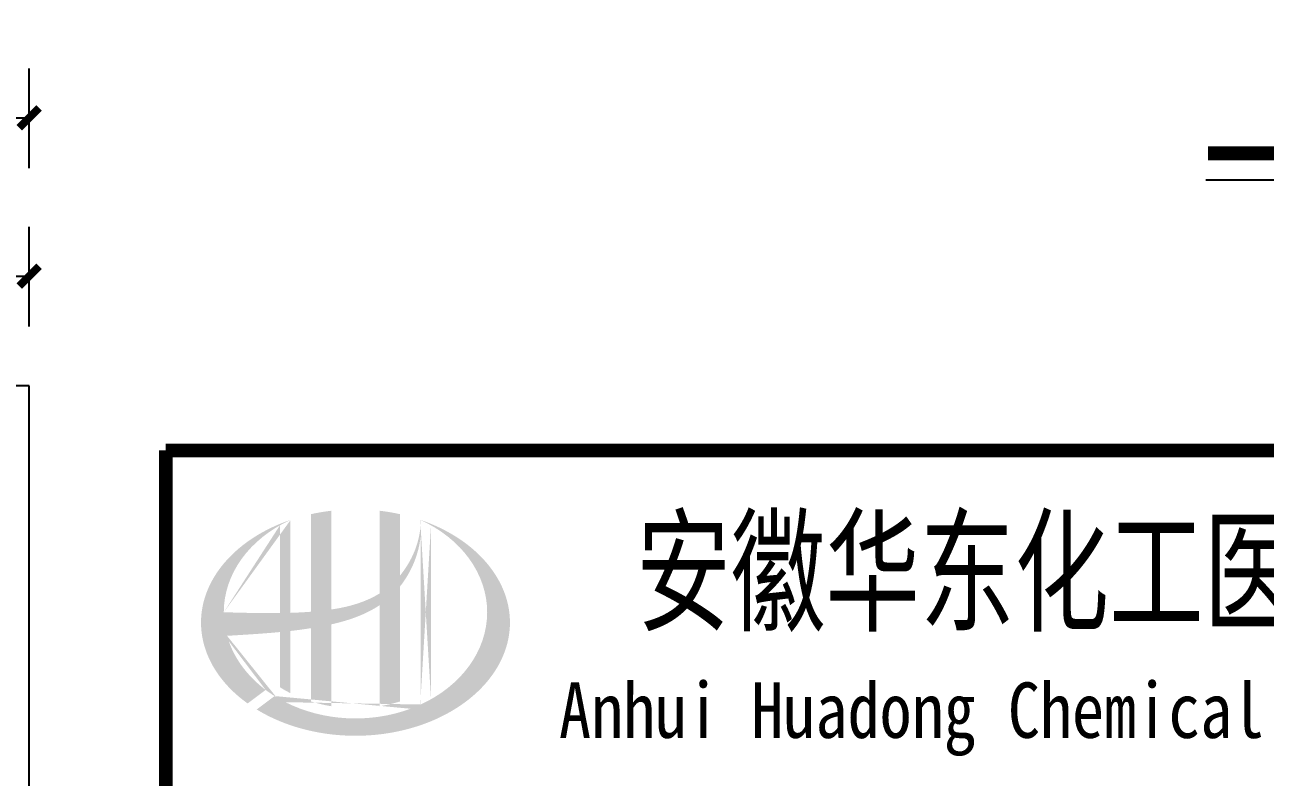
# Model space of a CAD drawing. Extents: x 5396719 to 5510122, y -514120 to -238224.
# Drawn here: x 5463772 to 5470035, y -508771 to -504969 of the extents above; entities that cross this region are included whole.
import ezdxf
from ezdxf.enums import TextEntityAlignment as Align

# ---------------------------------------------------------------- set-up
doc = ezdxf.new("R2010")
doc.units = 0
doc.header["$LTSCALE"] = 1000
doc.header["$MEASUREMENT"] = 0
doc.layers.get('0').update_dxf_attribs({"linetype": 'CONTINUOUS'})
doc.layers.get('Defpoints').update_dxf_attribs({"linetype": 'CONTINUOUS'})
for name, color, linetype in [('PUB_DIM', 3, 'CONTINUOUS'), ('WINDOW', 4, 'CONTINUOUS'), ('图名', 15, 'CONTINUOUS')]:
    doc.layers.add(name, color=color, linetype=linetype)
doc.styles.add('_TCH_DIM_T3', font='SIMPLEX', dxfattribs={"width": 0.705882, "bigfont": 'GBCBIG'})
doc.styles.add('宋体', font='', dxfattribs={"width": 0.7})
doc.styles.get('宋体').set_extended_font_data('SimSun')
doc.dimstyles.new('_TCH_ARCH&&100', dxfattribs={"dimtxt": 297.5, "dimasz": 100, "dimexe": 250, "dimexo": 300, "dimgap": 126.25, "dimtad": 1, "dimdec": 0, "dimzin": 0, "dimdsep": 46, "dimtxsty": '_TCH_DIM_T3', "dimblk": 'ARCHTICK', "dimcen": 0.09, "dimclrt": 7, "dimazin": 2, "dimtfac": 1, "dimtdec": 0, "dimtix": 1, "dimtmove": 2, "dimatfit": 3, "dimfxl": 0, "dimtolj": 1, "dimtzin": 0, "dimarcsym": 0})

# ---------------------------------------------------------------- blocks, each defined once
blk = doc.blocks.new('_ArchTick')
at = {"color": 0, "linetype": 'ByBlock', "const_width": 0.4}
blk.add_lwpolyline([(-0.5, -0.5), (0.5, 0.5)], dxfattribs=at)
blk = doc.blocks.new('*D57')
at = {"layer": 'Defpoints', "color": 0}
for p in [(5463793.9, -505439.5), (5456993.9, -505993.3), (5463793.9, -505993.3)]:
    blk.add_point(p, dxfattribs=at)
at = {"layer": 'PUB_DIM', "color": 0, "lineweight": -2}
for p, q in [((5456993.9, -505693.3), (5456993.9, -505189.5)), ((5463793.9, -505693.3), (5463793.9, -505189.5)), ((5456993.9, -505439.5), (5463793.9, -505439.5))]:
    blk.add_line(p, q, dxfattribs=at)
at = {"layer": 'PUB_DIM', "color": 0, "lineweight": -2, "xscale": 100, "yscale": 100, "zscale": 100, "rotation": 180}
blk.add_blockref('_ArchTick', (5456993.9, -505439.5), dxfattribs=at)
at = {"layer": 'PUB_DIM', "color": 0, "lineweight": -2, "xscale": 100, "yscale": 100, "zscale": 100}
blk.add_blockref('_ArchTick', (5463793.9, -505439.5), dxfattribs=at)
at = {"layer": 'PUB_DIM', "color": 7, "insert": (5460393.9, -505164.5), "char_height": 297.5, "attachment_point": 5, "style": '_TCH_DIM_T3'}
blk.add_mtext('\\A1;3400', dxfattribs=at)
blk = doc.blocks.new('*D61')
at = {"layer": 'Defpoints', "color": 0}
for p in [(5463793.9, -506239.5), (5461193.9, -506793.3), (5463793.9, -506793.3)]:
    blk.add_point(p, dxfattribs=at)
at = {"layer": 'PUB_DIM', "color": 0, "lineweight": -2}
for p, q in [((5461193.9, -506493.3), (5461193.9, -505989.5)), ((5463793.9, -506493.3), (5463793.9, -505989.5)), ((5461193.9, -506239.5), (5463793.9, -506239.5))]:
    blk.add_line(p, q, dxfattribs=at)
at = {"layer": 'PUB_DIM', "color": 0, "lineweight": -2, "xscale": 100, "yscale": 100, "zscale": 100, "rotation": 180}
blk.add_blockref('_ArchTick', (5461193.9, -506239.5), dxfattribs=at)
at = {"layer": 'PUB_DIM', "color": 0, "lineweight": -2, "xscale": 100, "yscale": 100, "zscale": 100}
blk.add_blockref('_ArchTick', (5463793.9, -506239.5), dxfattribs=at)
at = {"layer": 'PUB_DIM', "color": 7, "insert": (5462493.9, -505964.5), "char_height": 297.5, "attachment_point": 5, "style": '_TCH_DIM_T3'}
blk.add_mtext('\\A1;1300', dxfattribs=at)

msp = doc.modelspace()

# ---------------------------------------------------------------- hatches: boundary and pattern name
h = msp.add_hatch(color=256)
edge = h.paths.add_edge_path()
edge.add_spline(control_points=[(5465320.5, -507998.2), (5465326.6, -507996.8), (5465332.7, -507995.4), (5465381.8, -507983.5), (5465424.4, -507970.5), (5465499.4, -507939.4), (5465532.3, -507922.5), (5465563.2, -507901.9)], knot_values=[61.629012, 61.629012, 61.629012, 61.629012, 63.330431, 63.330431, 75.353634, 75.353634, 85.398649, 85.398649, 85.398649, 85.398649], degree=3, periodic=0)
edge.add_line((5465563.2, -507901.9), (5465563.2, -508412.1))
edge.add_spline(control_points=[(5465563.2, -508412.1), (5465580.3, -508409.3), (5465597.3, -508406), (5465632.1, -508397.9), (5465649.8, -508393.1), (5465667.2, -508387.7)], knot_values=[4.908456, 4.908456, 4.908456, 4.908456, 4.992821, 4.992821, 5.083034, 5.083034, 5.083034, 5.083034], degree=3, periodic=0)
edge.add_line((5465667.2, -508387.7), (5465667.2, -507806.2))
edge.add_spline(control_points=[(5465667.2, -507806.2), (5465675.8, -507795.3), (5465684, -507783.9), (5465710.1, -507744.3), (5465725.8, -507714.3), (5465755, -507641.5), (5465766.2, -507597.8), (5465770.9, -507552.4), (5465771.1, -507551.2), (5465771.2, -507549.9)], knot_values=[97.991744, 97.991744, 97.991744, 97.991744, 101.64219, 101.64219, 110.337975, 110.337975, 121.934322, 121.934322, 122.270691, 122.270691, 122.270691, 122.270691], degree=3, periodic=0)
edge.add_line((5465771.2, -507549.9), (5465771.2, -507479.5))
edge.add_spline(control_points=[(5465771.2, -507479.5), (5465771.1, -507487.1), (5465770.7, -507494.8), (5465770.2, -507502.5)], knot_values=[126.194075, 126.194075, 126.194075, 126.194075, 128.396762, 128.396762, 128.396762, 128.396762], degree=3, periodic=0)
edge.add_spline(control_points=[(5465770.2, -507502.5), (5465769.7, -507508.7), (5465769.1, -507514.9), (5465768.3, -507521.1)], knot_values=[124.417049, 124.417049, 124.417049, 124.417049, 126.194075, 126.194075, 126.194075, 126.194075], degree=3, periodic=0)
edge.add_spline(control_points=[(5465768.3, -507521.1), (5465767.2, -507530.2), (5465765.7, -507539.3), (5465763.9, -507548.4)], knot_values=[121.80529, 121.80529, 121.80529, 121.80529, 124.417049, 124.417049, 124.417049, 124.417049], degree=3, periodic=0)
edge.add_spline(control_points=[(5465763.9, -507548.4), (5465761.5, -507560.6), (5465758.6, -507572.7), (5465755.1, -507584.7)], knot_values=[118.31574, 118.31574, 118.31574, 118.31574, 121.80529, 121.80529, 121.80529, 121.80529], degree=3, periodic=0)
edge.add_spline(control_points=[(5465755.1, -507584.7), (5465751.6, -507596.9), (5465747.5, -507608.9), (5465743, -507620.7)], knot_values=[114.795988, 114.795988, 114.795988, 114.795988, 118.31574, 118.31574, 118.31574, 118.31574], degree=3, periodic=0)
edge.add_spline(control_points=[(5465743, -507620.7), (5465738.5, -507632.4), (5465733.5, -507644), (5465728.1, -507655.3)], knot_values=[111.329641, 111.329641, 111.329641, 111.329641, 114.795988, 114.795988, 114.795988, 114.795988], degree=3, periodic=0)
edge.add_spline(control_points=[(5465728.1, -507655.3), (5465722.6, -507666.9), (5465716.6, -507678.2), (5465710.1, -507689.3)], knot_values=[107.79529, 107.79529, 107.79529, 107.79529, 111.329641, 111.329641, 111.329641, 111.329641], degree=3, periodic=0)
edge.add_spline(control_points=[(5465710.1, -507689.3), (5465703.8, -507700.1), (5465697.1, -507710.7), (5465689.9, -507720.9)], knot_values=[104.343579, 104.343579, 104.343579, 104.343579, 107.79529, 107.79529, 107.79529, 107.79529], degree=3, periodic=0)
edge.add_spline(control_points=[(5465689.9, -507720.9), (5465682.7, -507731.3), (5465675.1, -507741.4), (5465667.2, -507751.1)], knot_values=[100.8507, 100.8507, 100.8507, 100.8507, 104.343579, 104.343579, 104.343579, 104.343579], degree=3, periodic=0)
edge.add_line((5465667.2, -507751.1), (5465667.2, -507441.8))
edge.add_spline(control_points=[(5465667.2, -507441.8), (5465633.1, -507434.2), (5465598.3, -507428.3), (5465563.2, -507424.3)], knot_values=[4.423999, 4.423999, 4.423999, 4.423999, 4.558741, 4.558741, 4.558741, 4.558741], degree=3, periodic=0)
edge.add_line((5465563.2, -507424.3), (5465563.2, -507842.4))
edge.add_spline(control_points=[(5465563.2, -507842.4), (5465491.2, -507886.9), (5465407, -507910.2), (5465320.5, -507923.2)], knot_values=[63.246215, 63.246215, 63.246215, 63.246215, 87.689124, 87.689124, 87.689124, 87.689124], degree=3, periodic=0)
edge.add_line((5465320.5, -507923.2), (5465320.5, -507424.3))
edge.add_spline(control_points=[(5465320.5, -507424.3), (5465285.3, -507428.3), (5465250.6, -507434.2), (5465216.5, -507441.8)], knot_values=[4.866038, 4.866038, 4.866038, 4.866038, 5.000777, 5.000777, 5.000777, 5.000777], degree=3, periodic=0)
edge.add_line((5465216.5, -507441.8), (5465216.5, -507934.6))
edge.add_spline(control_points=[(5465216.5, -507934.6), (5465214.8, -507934.7), (5465179.9, -507937.4), (5465145.3, -507939.1), (5465112.5, -507940.2)], knot_values=[43.657356, 43.657356, 43.657356, 43.657356, 44.134253, 53.497092, 53.497092, 53.497092, 53.497092], degree=3, periodic=0)
edge.add_line((5465112.5, -507940.2), (5465112.5, -507471))
edge.add_spline(control_points=[(5465112.5, -507471), (5465095.5, -507476.9), (5465078.7, -507483.2), (5465062.3, -507489.9)], knot_values=[5.14157, 5.14157, 5.14157, 5.14157, 5.212921, 5.212921, 5.212921, 5.212921], degree=3, periodic=0)
edge.add_spline(control_points=[(5465062.3, -507489.9), (5465055.4, -507492.7), (5465048.6, -507495.7), (5465016.3, -507509.8), (5464991.8, -507522.1), (5464968.3, -507535.3)], knot_values=[5.212921, 5.212921, 5.212921, 5.212921, 5.24296, 5.24296, 5.355623, 5.355623, 5.355623, 5.355623], degree=3, periodic=0)
edge.add_spline(control_points=[(5464968.3, -507535.3), (5464953.4, -507543.6), (5464939, -507552.4), (5464925, -507561.5)], knot_values=[5.355623, 5.355623, 5.355623, 5.355623, 5.426974, 5.426974, 5.426974, 5.426974], degree=3, periodic=0)
edge.add_spline(control_points=[(5464925, -507561.5), (5464917.6, -507566.3), (5464910.3, -507571.2), (5464896.8, -507580.7), (5464890.6, -507585.2), (5464884.4, -507589.8)], knot_values=[5.426974, 5.426974, 5.426974, 5.426974, 5.464765, 5.464765, 5.498325, 5.498325, 5.498325, 5.498325], degree=3, periodic=0)
edge.add_spline(control_points=[(5464884.4, -507589.8), (5464858.4, -507609.4), (5464834.3, -507630.3), (5464812.4, -507652.2)], knot_values=[5.498325, 5.498325, 5.498325, 5.498325, 5.641027, 5.641027, 5.641027, 5.641027], degree=3, periodic=0)
edge.add_spline(control_points=[(5464812.4, -507652.2), (5464805.4, -507659.2), (5464798.6, -507666.4), (5464778.2, -507688.9), (5464765.3, -507704.8), (5464753.5, -507721)], knot_values=[5.641027, 5.641027, 5.641027, 5.641027, 5.686569, 5.686569, 5.783729, 5.783729, 5.783729, 5.783729], degree=3, periodic=0)
edge.add_spline(control_points=[(5464753.5, -507721), (5464738.4, -507741.8), (5464725.1, -507763.1), (5464712, -507788.1), (5464710.4, -507791.3), (5464708.8, -507794.5)], knot_values=[5.783729, 5.783729, 5.783729, 5.783729, 5.908374, 5.908374, 5.92643, 5.92643, 5.92643, 5.92643], degree=3, periodic=0)
edge.add_spline(control_points=[(5464708.8, -507794.5), (5464696.3, -507819.6), (5464686.3, -507845.2), (5464678.8, -507871.2)], knot_values=[5.92643, 5.92643, 5.92643, 5.92643, 6.069132, 6.069132, 6.069132, 6.069132], degree=3, periodic=0)
edge.add_spline(control_points=[(5464678.8, -507871.2), (5464675.6, -507882.3), (5464672.8, -507893.4), (5464667.4, -507919.6), (5464665.2, -507934.6), (5464663.7, -507949.7)], knot_values=[6.069132, 6.069132, 6.069132, 6.069132, 6.130179, 6.130179, 6.211834, 6.211834, 6.211834, 6.211834], degree=3, periodic=0)
edge.add_spline(control_points=[(5464663.7, -507949.7), (5464662.5, -507962.9), (5464661.8, -507976.1), (5464661.8, -507989.3)], knot_values=[6.211834, 6.211834, 6.211834, 6.211834, 6.283185, 6.283185, 6.283185, 6.283185], degree=3, periodic=0)
edge.add_spline(control_points=[(5464661.8, -507989.3), (5464661.8, -507998.6), (5464662.2, -508007.9), (5464662.8, -508017.2)], knot_values=[6.283185, 6.283185, 6.283185, 6.283185, 6.333655, 6.333655, 6.333655, 6.333655], degree=3, periodic=0)
edge.add_spline(control_points=[(5464662.8, -508017.2), (5464664, -508035.9), (5464666.6, -508054.5), (5464670.3, -508073)], knot_values=[6.333655, 6.333655, 6.333655, 6.333655, 6.434594, 6.434594, 6.434594, 6.434594], degree=3, periodic=0)
edge.add_spline(control_points=[(5464670.3, -508073), (5464670.6, -508074.2), (5464670.8, -508075.5), (5464674.8, -508093.9), (5464679.5, -508111.1), (5464685.4, -508128.1)], knot_values=[6.434594, 6.434594, 6.434594, 6.434594, 6.441278, 6.441278, 6.535532, 6.535532, 6.535532, 6.535532], degree=3, periodic=0)
edge.add_spline(control_points=[(5464685.4, -508128.1), (5464691.6, -508146.4), (5464699.1, -508164.4), (5464707.9, -508182.2)], knot_values=[6.535532, 6.535532, 6.535532, 6.535532, 6.636471, 6.636471, 6.636471, 6.636471], degree=3, periodic=0)
edge.add_spline(control_points=[(5464707.9, -508182.2), (5464710.1, -508186.7), (5464712.4, -508191.1), (5464721.7, -508208.8), (5464729.4, -508221.8), (5464737.8, -508234.7)], knot_values=[6.636471, 6.636471, 6.636471, 6.636471, 6.661894, 6.661894, 6.73741, 6.73741, 6.73741, 6.73741], degree=3, periodic=0)
edge.add_spline(control_points=[(5464737.8, -508234.7), (5464749, -508251.8), (5464761.3, -508268.6), (5464774.9, -508285)], knot_values=[6.73741, 6.73741, 6.73741, 6.73741, 6.838349, 6.838349, 6.838349, 6.838349], degree=3, periodic=0)
edge.add_spline(control_points=[(5464774.9, -508285), (5464780.8, -508292.2), (5464786.9, -508299.2), (5464801.5, -508315.2), (5464810, -508324), (5464818.9, -508332.7)], knot_values=[6.838349, 6.838349, 6.838349, 6.838349, 6.88251, 6.88251, 6.939288, 6.939288, 6.939288, 6.939288], degree=3, periodic=0)
edge.add_spline(control_points=[(5464818.9, -508332.7), (5464834.7, -508348), (5464851.5, -508362.9), (5464869.4, -508377.1)], knot_values=[6.939288, 6.939288, 6.939288, 6.939288, 7.040227, 7.040227, 7.040227, 7.040227], degree=3, periodic=0)
edge.add_spline(control_points=[(5464869.4, -508377.1), (5464878.4, -508384.2), (5464887.6, -508391.1), (5464897, -508397.9)], knot_values=[7.040227, 7.040227, 7.040227, 7.040227, 7.090696, 7.090696, 7.090696, 7.090696], degree=3, periodic=0)
edge.add_line((5464897, -508397.9), (5464988.2, -508329.5))
edge.add_ellipse((5465441.8, -507937.3), major_axis=(665, 0), ratio=0.806676, start_angle=192.81901, end_angle=226.98533, ccw=False)
edge.add_spline(control_points=[(5464793.4, -508056.3), (5464817.4, -508054.8), (5464841.5, -508053.3), (5464930.2, -508047.8), (5464995, -508043.5), (5465060.5, -508037.2)], knot_values=[11.398263, 11.398263, 11.398263, 11.398263, 18.40729, 18.40729, 37.18094, 37.18094, 37.18094, 37.18094], degree=3, periodic=0)
edge.add_line((5465060.5, -508037.2), (5465060.5, -508316.2))
edge.add_spline(control_points=[(5465060.5, -508316.2), (5465064.1, -508318.5), (5465067.7, -508320.7), (5465084.6, -508330.9), (5465098.4, -508338.5), (5465112.5, -508345.6)], knot_values=[4.049945, 4.049945, 4.049945, 4.049945, 4.072021, 4.072021, 4.153257, 4.153257, 4.153257, 4.153257], degree=3, periodic=0)
edge.add_line((5465112.5, -508345.6), (5465112.5, -508031.7))
edge.add_spline(control_points=[(5465112.5, -508031.7), (5465144.7, -508028.1), (5465177.1, -508023.8), (5465211.9, -508018.4), (5465214.2, -508018.1), (5465216.5, -508017.7)], knot_values=[42.135009, 42.135009, 42.135009, 42.135009, 51.307228, 51.307228, 51.948574, 51.948574, 51.948574, 51.948574], degree=3, periodic=0)
edge.add_line((5465216.5, -508017.7), (5465216.5, -508387.7))
edge.add_spline(control_points=[(5465216.5, -508387.7), (5465250.1, -508398.2), (5465285, -508406.4), (5465320.5, -508412.1)], knot_values=[4.34174, 4.34174, 4.34174, 4.34174, 4.516316, 4.516316, 4.516316, 4.516316], degree=3, periodic=0)
edge.add_line((5465320.5, -508412.1), (5465320.5, -507998.2))
edge = h.paths.add_edge_path(flags=16)
edge.add_ellipse((5465441.8, -507937.3), major_axis=(665, 0), ratio=0.806676, start_angle=124.98746, end_angle=179.99898, ccw=False)
edge.add_line((5465060.5, -507497.7), (5465060.5, -507941.3))
edge.add_spline(control_points=[(5465060.5, -507941.3), (5464965.2, -507942.7), (5464871.2, -507939.6), (5464776.8, -507937.2)], knot_values=[11.27373, 11.27373, 11.27373, 11.27373, 38.687513, 38.687513, 38.687513, 38.687513], degree=3, periodic=0)
edge = h.paths.add_edge_path()
edge.add_spline(control_points=[(5464943, -508428.4), (5464974.1, -508447.4), (5465007.2, -508464.7), (5465091.8, -508501.9), (5465145.1, -508519.7), (5465255.8, -508546.3), (5465313.3, -508555), (5465429.4, -508562.8), (5465488.1, -508561.8), (5465603.7, -508550.4), (5465660.5, -508539.8), (5465769.6, -508509.8), (5465821.7, -508490.3), (5465918.6, -508443.4), (5465963.4, -508416), (5466043.3, -508355.1), (5466078.5, -508321.5), (5466137.8, -508250), (5466162, -508212.2), (5466198.3, -508134), (5466210.6, -508093.8), (5466223.2, -508012.6), (5466223.5, -507971.6), (5466212, -507890.2), (5466200.2, -507849.7), (5466164.6, -507770.9), (5466140.8, -507732.7), (5466082, -507660.5), (5466046.9, -507626.6), (5465967.1, -507564.9), (5465922.4, -507537.2), (5465841.2, -507497.5), (5465806.8, -507483.3), (5465771.2, -507471)], knot_values=[0.886421, 0.886421, 0.886421, 0.886421, 1.040557, 1.040557, 1.261172, 1.261172, 1.481788, 1.481788, 1.702404, 1.702404, 1.92302, 1.92302, 2.143636, 2.143636, 2.364252, 2.364252, 2.584868, 2.584868, 2.805484, 2.805484, 3.026099, 3.026099, 3.246715, 3.246715, 3.46852, 3.46852, 3.690325, 3.690325, 3.91213, 3.91213, 4.133935, 4.133935, 4.283209, 4.283209, 4.283209, 4.283209], degree=3, periodic=0)
edge.add_line((5465771.2, -507471), (5465771.2, -507471.1))
edge.add_spline(control_points=[(5465771.2, -507471.2), (5465771.2, -507473.9), (5465771.2, -507476.7), (5465771.2, -507479.5)], knot_values=[128.396762, 128.396762, 128.396762, 128.396762, 129.192193, 129.192193, 129.192193, 129.192193], degree=3, periodic=0)
edge.add_line((5465771.2, -507479.5), (5465771.2, -508403.3))
edge.add_ellipse((5465441.8, -507937.3), major_axis=(665, 0), ratio=0.806676, start_angle=232.10542, end_angle=299.68334, ccw=False)
edge.add_line((5465033.4, -508360.6), (5464943, -508428.4))
edge = h.paths.add_edge_path(flags=16)
edge.add_ellipse((5465441.8, -507937.3), major_axis=(665, 0), ratio=0.806676, start_angle=304.98746, end_angle=415.01211, ccw=False)
edge.add_line((5465823.2, -508376.8), (5465823.2, -507497.7))

# ---------------------------------------------------------------- linework, layer by layer
at = {"const_width": 70}
for points in [[(5464484, -507119.9), (5464484, -513119.9)], [(5482484, -507119.9), (5464484, -507119.9)]]:
    msp.add_lwpolyline(points, dxfattribs=at)
at = {"layer": 'WINDOW'}
msp.add_lwpolyline([(5463793.9, -506793.3), (5456993.9, -506793.3), (5456993.9, -509792.5), (5463793.9, -509792.5)], close=True, dxfattribs=at)
at = {"layer": '图名'}
msp.add_line((5469736.5, -505752.2), (5473301.9, -505752.2), dxfattribs=at)
at = {"layer": '图名', "const_width": 70, "elevation": 23999.8}
msp.add_lwpolyline([(5469746.3, -505619), (5473292, -505619)], dxfattribs=at)

# ---------------------------------------------------------------- texts
at = {"style": '宋体'}
for s, height, width, p in [('安徽华东化工医药工程有限责任公司', 500, 0.7, (5470678.9, -507719.9)), ('Anhui Huadong Chemical & Medical Engineering Co.,Ltd', 280, 0.85, (5470678.9, -508469.9))]:
    msp.add_text(s, height=height, dxfattribs=dict(at, width=width)).set_placement(p, align=Align.MIDDLE)

# ---------------------------------------------------------------- dimensions: what is measured, and where the dimension line sits
at = {"layer": 'PUB_DIM'}
for p1, p2, text, picture, middle in [((5456993.9, -505993.3), (5463793.9, -505993.3), '3400', '*D57', (5460393.9, -505164.5)), ((5461193.9, -506793.3), (5463793.9, -506793.3), '1300', '*D61', (5462493.9, -505964.5))]:
    dim = msp.add_aligned_dim(p1=p1, p2=p2, distance=553.8, text=text, dimstyle='_TCH_ARCH&&100', dxfattribs=at)
    dim.commit()
    dim.dimension.update_dxf_attribs({"geometry": picture, "text_midpoint": middle})

doc.saveas('drawing.dxf')
